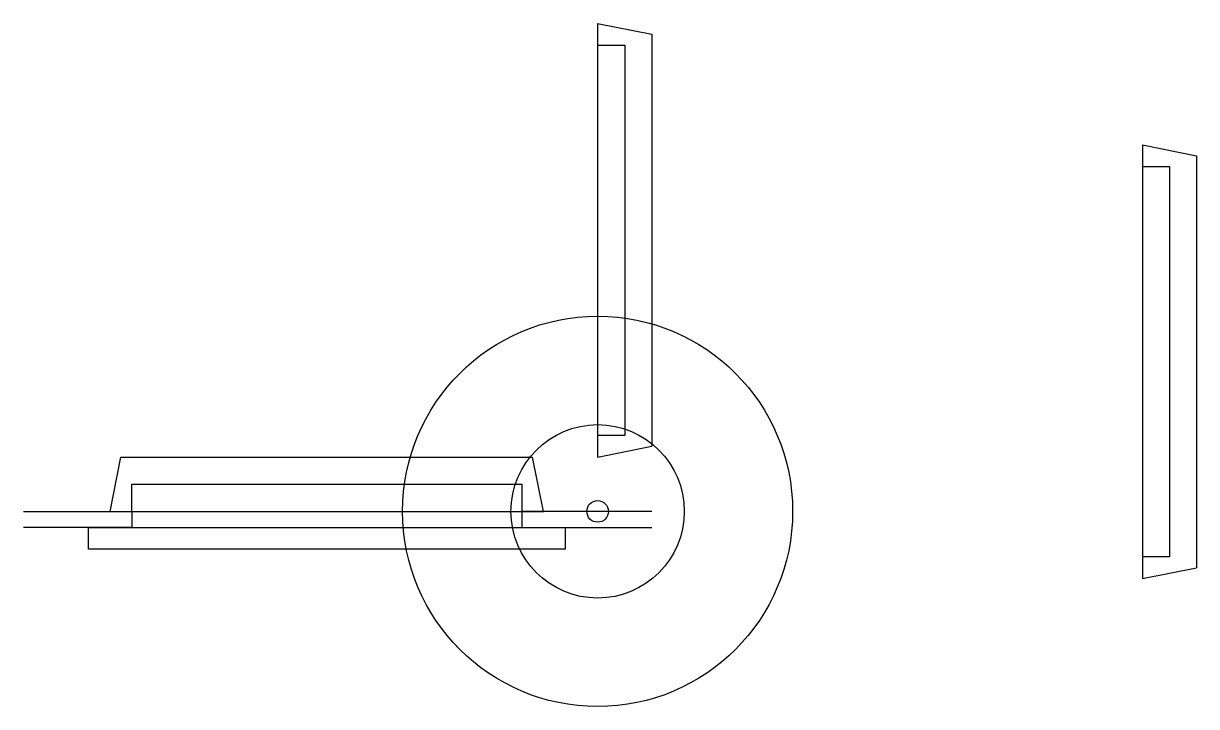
# Model space of a CAD drawing. Header units: millimetres. Extents: x 42 to 150, y 82 to 145.
import ezdxf

# ---------------------------------------------------------------- set-up
doc = ezdxf.new("R2010")
doc.units = ezdxf.units.MM
for name, color, linetype, lineweight, true_color in [('Alu', 30, 'Continuous', 25, 0xff7f00), ('Bauteile', 18, 'Continuous', 25, 0x000000), ('Display', 2, 'Continuous', 25, 0xffff00), ('Scharnier', 1, 'Continuous', 25, 0xff0000)]:
    doc.layers.add(name, color=color, linetype=linetype, lineweight=lineweight, true_color=true_color)

# ---------------------------------------------------------------- blocks, each defined once
blk = doc.blocks.new('Deckel')
at = {"layer": 'Bauteile', "color": 3, "true_color": 0x00ff00}
for p, q in [((-20, 0), (-19, 5)), ((-19, 5), (19, 5)), ((20, 0), (19, 5)), ((-18, 0), (-18, 2.5)), ((-18, 2.5), (18, 2.5)), ((18, 2.5), (18, 0)), ((-20, 0), (20, 0))]:
    blk.add_line(p, q, dxfattribs=at)

msp = doc.modelspace()

# ---------------------------------------------------------------- linework, layer by layer
at = {"layer": 'Alu'}
for p, q in [((42, 100), (52, 100)), ((52, 100), (52, 98.5)), ((100, 100), (88, 100)), ((88, 100), (88, 98.5)), ((52, 98.5), (42, 98.5)), ((88, 98.5), (100, 98.5))]:
    msp.add_line(p, q, dxfattribs=at)
at = {"layer": 'Display'}
for p, q in [((48, 98.5), (92, 98.5)), ((48, 96.5), (48, 98.5)), ((92, 98.5), (92, 96.5)), ((92, 96.5), (48, 96.5))]:
    msp.add_line(p, q, dxfattribs=at)
at = {"layer": 'Scharnier'}
for radius in [18, 8, 1]:
    msp.add_circle((95, 100), radius, dxfattribs=at)

# ---------------------------------------------------------------- block references
at = {"layer": 'Bauteile'}
msp.add_blockref('Deckel', (70, 100), dxfattribs=at)
at = {"layer": 'Display', "rotation": 270}
msp.add_blockref('Deckel', (145.28, 113.8), dxfattribs=at)
at = {"layer": 'Scharnier', "rotation": 270}
msp.add_blockref('Deckel', (95, 125), dxfattribs=at)

doc.saveas('drawing.dxf')
